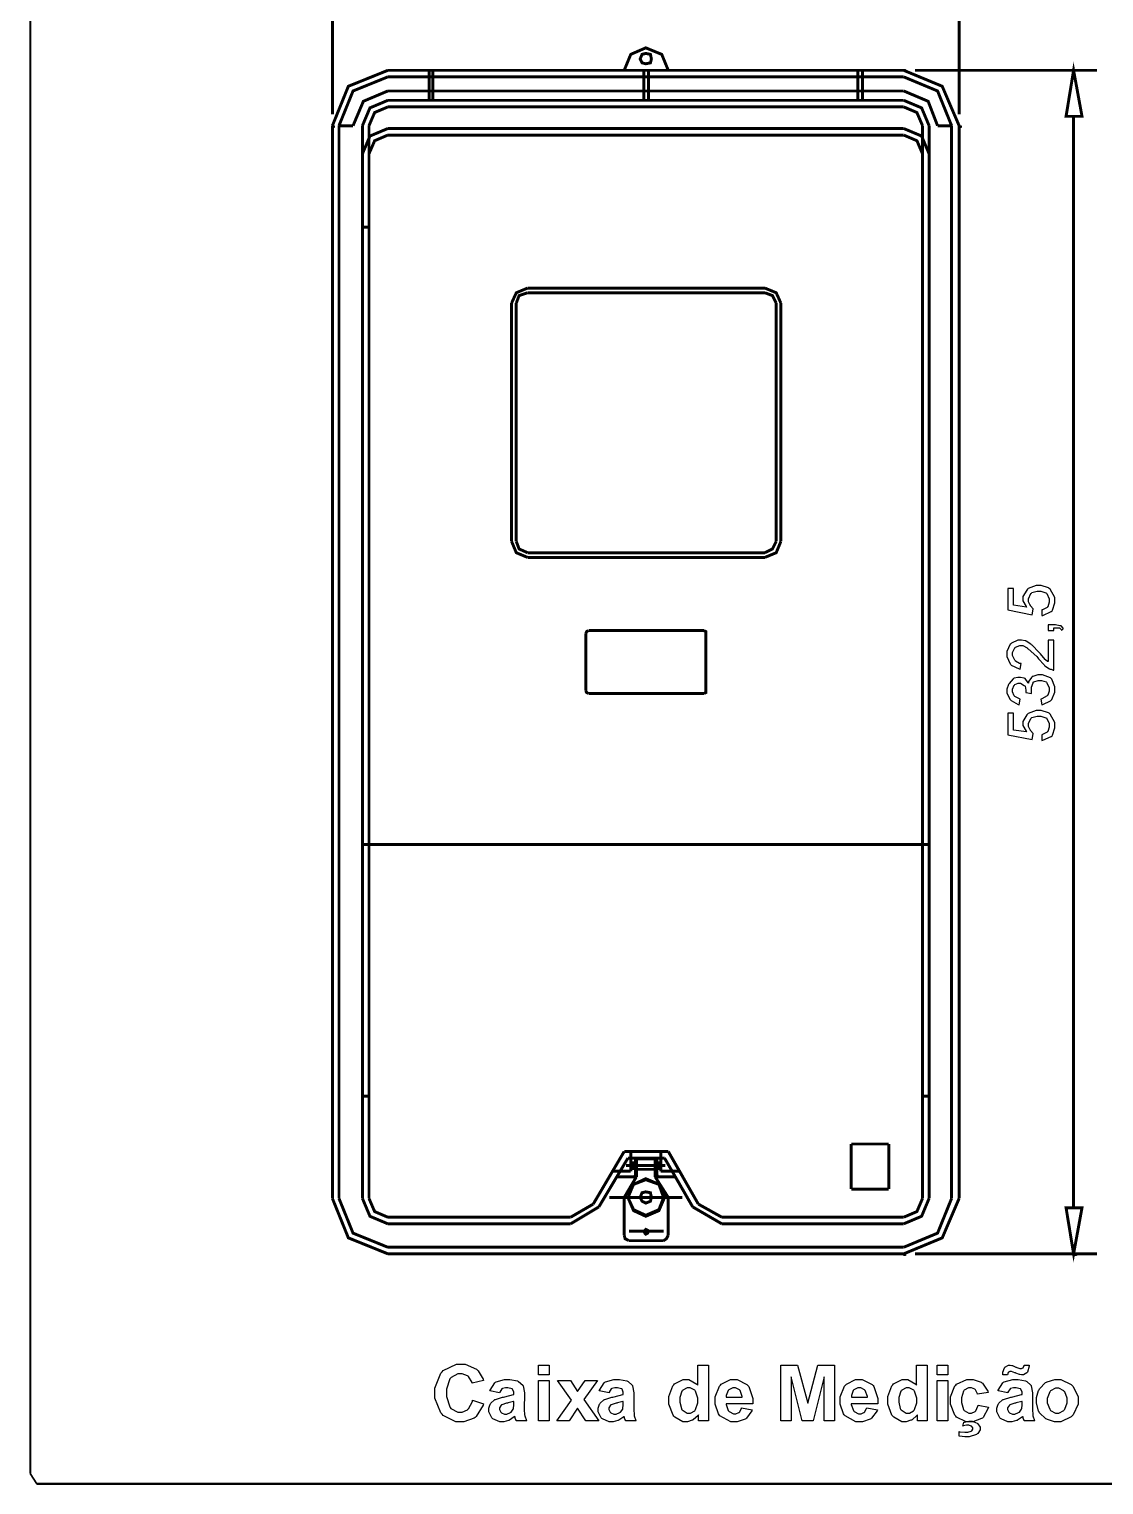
# Model space of a CAD drawing. Header units: millimetres. Extents: x 3453 to 3750, y 2320 to 2530.
# Drawn here: x 3624.9 to 3663.6, y 2448.6 to 2501 of the extents above; entities that cross this region are included whole.
import ezdxf

# ---------------------------------------------------------------- set-up
doc = ezdxf.new("R2010")
doc.units = ezdxf.units.MM

msp = doc.modelspace()

# ---------------------------------------------------------------- linework, layer by layer
for p, q in [((3624.95, 2448.973), (3625.187, 2448.597)), ((3625.187, 2448.597), (3624.95, 2448.973)), ((3624.95, 2448.973), (3625.187, 2448.597))]:
    msp.add_line(p, q)
at = {"color": 0}
msp.add_lwpolyline([(3625.187, 2448.597, 0.078, 0.078, 0), (3738.925, 2448.597, 0.078, 0.0716, 0.414214), (3740.185, 2449.857, 0.0716, 0.0716, 0), (3740.185, 2506.435, 0.0716, 0.078, 0.414214), (3738.925, 2507.695, 0.078, 0.078, 0), (3626.21, 2507.695, 0.078, 0.0716, 0.414214), (3624.95, 2506.435, 0.0716, 0.0716, 0), (3624.95, 2448.973, 0.0716, 0.0716, 0)], format="xyseb", dxfattribs=at)
at = {"color": 0, "const_width": 0.106}
for points in [[(3635.838, 2497.917), (3635.838, 2502.786)], [(3658.419, 2497.917), (3658.419, 2502.786)], [(3647.94, 2499.506), (3647.704, 2500.081), (3647.129, 2500.317), (3646.588, 2500.081), (3646.351, 2499.506)], [(3637.834, 2499.506), (3636.413, 2498.932), (3635.838, 2497.512)], [(3637.834, 2499.506), (3647.129, 2499.506)], [(3639.32, 2499.506), (3639.32, 2498.425)], [(3639.455, 2499.506), (3639.455, 2498.425)], [(3647.061, 2499.506), (3647.061, 2498.425)], [(3656.425, 2499.506), (3647.129, 2499.506)], [(3647.23, 2499.506), (3647.23, 2498.425)], [(3654.768, 2499.506), (3654.768, 2498.425)], [(3654.937, 2499.506), (3654.937, 2498.425)], [(3658.419, 2497.512), (3657.81, 2498.932), (3656.425, 2499.506)], [(3656.83, 2499.506), (3663.388, 2499.506)], [(3637.834, 2499.27), (3636.582, 2498.763), (3636.075, 2497.512)], [(3637.834, 2499.27), (3647.129, 2499.27)], [(3656.425, 2499.27), (3647.129, 2499.27)], [(3658.148, 2497.512), (3657.642, 2498.763), (3656.425, 2499.27)], [(3637.834, 2498.763), (3636.954, 2498.391), (3636.582, 2497.512)], [(3637.834, 2498.425), (3637.191, 2498.154), (3636.92, 2497.512)], [(3656.425, 2498.763), (3637.834, 2498.763)], [(3637.834, 2498.425), (3647.129, 2498.425)], [(3656.425, 2498.425), (3647.129, 2498.425)], [(3657.642, 2497.512), (3657.303, 2498.391), (3656.425, 2498.763)], [(3657.337, 2497.512), (3657.067, 2498.154), (3656.425, 2498.425)], [(3637.834, 2498.188), (3637.36, 2497.986), (3637.156, 2497.512)], [(3637.834, 2498.188), (3647.129, 2498.188)], [(3656.425, 2498.188), (3647.129, 2498.188)], [(3657.1, 2497.512), (3656.898, 2497.986), (3656.425, 2498.188)], [(3662.543, 2497.85), (3662.543, 2458.537)], [(3635.838, 2458.876), (3635.838, 2497.512)], [(3636.075, 2458.876), (3636.075, 2497.512)], [(3636.075, 2497.512), (3636.582, 2497.512)], [(3636.92, 2458.876), (3636.92, 2497.512)], [(3637.834, 2497.41), (3637.191, 2497.14), (3636.92, 2496.498)], [(3637.156, 2458.876), (3637.156, 2497.512)], [(3637.834, 2497.41), (3647.129, 2497.41)], [(3656.425, 2497.41), (3647.129, 2497.41)], [(3657.337, 2496.498), (3657.067, 2497.14), (3656.425, 2497.41)], [(3657.1, 2458.876), (3657.1, 2497.512)], [(3657.337, 2458.876), (3657.337, 2497.512)], [(3658.148, 2497.512), (3657.642, 2497.512)], [(3658.148, 2458.876), (3658.148, 2497.512)], [(3658.419, 2458.876), (3658.419, 2497.512)], [(3637.834, 2497.174), (3637.36, 2496.971), (3637.156, 2496.498)], [(3637.834, 2497.174), (3647.129, 2497.174)], [(3656.425, 2497.174), (3647.129, 2497.174)], [(3657.1, 2496.498), (3656.898, 2496.971), (3656.425, 2497.174)], [(3637.156, 2493.862), (3636.92, 2493.862)], [(3642.87, 2491.664), (3642.464, 2491.495), (3642.295, 2491.124)], [(3642.87, 2491.664), (3647.129, 2491.664)], [(3651.421, 2491.664), (3647.129, 2491.664)], [(3651.996, 2491.124), (3651.828, 2491.495), (3651.421, 2491.664)], [(3642.295, 2482.538), (3642.295, 2491.124)], [(3642.87, 2491.495), (3642.565, 2491.394), (3642.464, 2491.124)], [(3642.464, 2482.538), (3642.464, 2491.124)], [(3642.87, 2491.495), (3647.129, 2491.495)], [(3651.421, 2491.495), (3647.129, 2491.495)], [(3651.828, 2491.124), (3651.692, 2491.394), (3651.421, 2491.495)], [(3651.828, 2482.538), (3651.828, 2491.124)], [(3651.996, 2482.538), (3651.996, 2491.124)], [(3642.295, 2482.538), (3642.464, 2482.132), (3642.87, 2481.963)], [(3642.464, 2482.538), (3642.565, 2482.267), (3642.87, 2482.132)], [(3647.129, 2482.132), (3642.87, 2482.132)], [(3647.129, 2482.132), (3651.421, 2482.132)], [(3651.421, 2481.963), (3651.828, 2482.132), (3651.996, 2482.538)], [(3651.421, 2482.132), (3651.692, 2482.267), (3651.828, 2482.538)], [(3647.129, 2481.963), (3642.87, 2481.963)], [(3647.129, 2481.963), (3651.421, 2481.963)], [(3645.067, 2479.326), (3644.999, 2479.293), (3644.966, 2479.225)], [(3644.966, 2479.225), (3644.966, 2477.163)], [(3645.067, 2479.326), (3649.224, 2479.326)], [(3649.293, 2479.225), (3649.293, 2479.293), (3649.224, 2479.326)], [(3649.293, 2479.225), (3649.293, 2477.163)], [(3644.966, 2477.163), (3644.999, 2477.096), (3645.067, 2477.061)], [(3645.067, 2477.061), (3649.224, 2477.061)], [(3649.224, 2477.061), (3649.293, 2477.096), (3649.293, 2477.163)], [(3657.337, 2471.619), (3636.92, 2471.619)], [(3637.156, 2462.56), (3636.92, 2462.56)], [(3657.337, 2462.56), (3657.1, 2462.56)], [(3655.883, 2460.835), (3654.531, 2460.835)], [(3654.531, 2460.835), (3654.531, 2459.214)], [(3655.883, 2460.835), (3655.883, 2459.214)], [(3646.351, 2460.566), (3645.236, 2458.672)], [(3646.487, 2460.33), (3645.439, 2458.571)], [(3646.351, 2460.566), (3647.94, 2460.566)], [(3647.805, 2460.33), (3646.487, 2460.33)], [(3646.487, 2460.33), (3647.805, 2460.33)], [(3646.487, 2460.33), (3646.757, 2460.33)], [(3646.588, 2460.566), (3646.588, 2459.857)], [(3646.588, 2460.16), (3646.79, 2460.16)], [(3646.588, 2460.126), (3646.757, 2460.126)], [(3646.757, 2460.33), (3646.757, 2459.721)], [(3646.79, 2460.33), (3646.757, 2460.33)], [(3646.79, 2460.16), (3646.757, 2460.126)], [(3646.757, 2460.126), (3646.757, 2459.991)], [(3646.79, 2460.33), (3646.79, 2459.721)], [(3647.467, 2460.33), (3646.79, 2460.33)], [(3646.79, 2460.296), (3647.467, 2460.296)], [(3647.467, 2460.296), (3646.79, 2460.296)], [(3646.79, 2460.296), (3646.79, 2459.653)], [(3646.79, 2460.16), (3646.79, 2459.958)], [(3646.79, 2460.16), (3646.79, 2459.958)], [(3647.467, 2460.33), (3647.467, 2459.721)], [(3647.467, 2460.33), (3647.534, 2460.33)], [(3647.467, 2460.296), (3647.467, 2459.653)], [(3647.467, 2460.16), (3647.467, 2459.958)], [(3647.467, 2460.16), (3647.467, 2459.958)], [(3647.467, 2460.16), (3647.534, 2460.126)], [(3647.669, 2460.16), (3647.467, 2460.16)], [(3647.534, 2460.33), (3647.534, 2459.721)], [(3647.805, 2460.33), (3647.534, 2460.33)], [(3647.534, 2460.126), (3647.534, 2459.991)], [(3647.669, 2460.126), (3647.534, 2460.126)], [(3647.669, 2460.566), (3647.669, 2459.857)], [(3647.805, 2460.33), (3648.819, 2458.571)], [(3647.94, 2460.566), (3649.022, 2458.672)], [(3645.945, 2459.857), (3646.588, 2459.857)], [(3646.08, 2459.653), (3646.723, 2459.653)], [(3646.79, 2459.653), (3646.351, 2458.909)], [(3647.839, 2460.059), (3646.42, 2460.059)], [(3646.588, 2459.991), (3646.757, 2459.991)], [(3646.588, 2459.958), (3646.79, 2459.958)], [(3646.656, 2459.653), (3646.723, 2459.653), (3646.757, 2459.721)], [(3646.723, 2459.653), (3646.757, 2459.653), (3646.79, 2459.721)], [(3646.79, 2459.958), (3646.757, 2459.991)], [(3646.79, 2459.924), (3647.467, 2459.924)], [(3647.467, 2459.958), (3647.534, 2459.991)], [(3647.669, 2459.958), (3647.467, 2459.958)], [(3647.467, 2459.721), (3647.501, 2459.653), (3647.568, 2459.653)], [(3647.94, 2458.909), (3647.467, 2459.653)], [(3647.669, 2459.991), (3647.534, 2459.991)], [(3647.534, 2459.721), (3647.568, 2459.653), (3647.602, 2459.653)], [(3648.211, 2459.653), (3647.568, 2459.653)], [(3648.379, 2459.857), (3647.669, 2459.857)], [(3655.883, 2459.214), (3654.531, 2459.214)], [(3635.838, 2458.876), (3636.413, 2457.455), (3637.834, 2456.881)], [(3636.075, 2458.876), (3636.582, 2457.625), (3637.834, 2457.118)], [(3636.92, 2458.876), (3637.191, 2458.233), (3637.834, 2457.962)], [(3637.156, 2458.876), (3637.36, 2458.403), (3637.834, 2458.2)], [(3644.424, 2458.2), (3645.236, 2458.672)], [(3644.424, 2457.962), (3645.439, 2458.571)], [(3648.447, 2458.909), (3645.811, 2458.909)], [(3648.447, 2458.909), (3645.811, 2458.909)], [(3646.351, 2458.909), (3646.351, 2457.558)], [(3647.94, 2458.909), (3647.94, 2457.558)], [(3648.819, 2458.571), (3649.867, 2457.962)], [(3649.022, 2458.672), (3649.867, 2458.2)], [(3656.425, 2456.881), (3657.81, 2457.455), (3658.419, 2458.876)], [(3656.425, 2457.118), (3657.642, 2457.625), (3658.148, 2458.876)], [(3656.425, 2458.2), (3656.898, 2458.403), (3657.1, 2458.876)], [(3656.425, 2457.962), (3657.067, 2458.233), (3657.337, 2458.876)], [(3644.424, 2458.2), (3637.834, 2458.2)], [(3649.867, 2458.2), (3656.425, 2458.2)], [(3644.424, 2457.962), (3637.834, 2457.962)], [(3646.351, 2457.558), (3646.385, 2457.423), (3646.52, 2457.354)], [(3647.771, 2457.692), (3646.52, 2457.692)], [(3647.771, 2457.354), (3647.872, 2457.423), (3647.94, 2457.558)], [(3649.867, 2457.962), (3656.425, 2457.962)], [(3647.129, 2457.118), (3637.834, 2457.118)], [(3646.52, 2457.354), (3647.771, 2457.354)], [(3647.129, 2457.118), (3656.425, 2457.118)], [(3647.129, 2456.881), (3637.834, 2456.881)], [(3647.129, 2456.881), (3656.425, 2456.881)], [(3656.83, 2456.881), (3663.388, 2456.881)]]:
    msp.add_lwpolyline(points, dxfattribs=at)
for points in [[(3647.332, 2499.913), (3647.297, 2500.081), (3647.129, 2500.115), (3646.994, 2500.081), (3646.926, 2499.913), (3646.994, 2499.777), (3647.129, 2499.743), (3647.297, 2499.777), (3647.332, 2499.913)], [(3662.272, 2497.85), (3662.846, 2497.85), (3662.543, 2499.506), (3662.272, 2497.85)], [(3647.805, 2458.909), (3647.602, 2459.382), (3647.129, 2459.586), (3646.689, 2459.382), (3646.487, 2458.909), (3646.689, 2458.436), (3647.129, 2458.233), (3647.602, 2458.436), (3647.805, 2458.909)], [(3647.771, 2458.909), (3647.602, 2459.382), (3647.129, 2459.551), (3646.689, 2459.382), (3646.487, 2458.909), (3646.689, 2458.47), (3647.129, 2458.268), (3647.602, 2458.47), (3647.771, 2458.909)], [(3647.332, 2458.909), (3647.297, 2459.079), (3647.129, 2459.112), (3646.994, 2459.079), (3646.926, 2458.909), (3646.994, 2458.774), (3647.129, 2458.707), (3647.297, 2458.774), (3647.332, 2458.909)], [(3662.272, 2458.537), (3662.846, 2458.537), (3662.543, 2456.881), (3662.272, 2458.537)], [(3647.23, 2457.692), (3647.197, 2457.726), (3647.129, 2457.76), (3647.095, 2457.726), (3647.061, 2457.692), (3647.095, 2457.625), (3647.129, 2457.591), (3647.197, 2457.625), (3647.23, 2457.692)]]:
    msp.add_lwpolyline(points, close=True, dxfattribs=at)
at = {"color": 0}
for points in [[(3656.425, 2499.54), (3656.492, 2499.54), (3656.492, 2499.473), (3656.425, 2499.473), (3656.425, 2499.54)], [(3662.272, 2497.85), (3662.846, 2497.85), (3662.543, 2499.506), (3662.272, 2497.85)], [(3635.838, 2497.512), (3635.907, 2497.512), (3635.907, 2497.444), (3635.838, 2497.444), (3635.838, 2497.512)], [(3658.419, 2497.512), (3658.487, 2497.512), (3658.487, 2497.444), (3658.419, 2497.444), (3658.419, 2497.512)], [(3661.765, 2480.036), (3661.781, 2480.062), (3661.867, 2480.322), (3661.867, 2480.408), (3661.867, 2480.518), (3661.696, 2480.814), (3661.664, 2480.848), (3661.638, 2480.865), (3661.378, 2480.949), (3661.291, 2480.949), (3661.19, 2480.949), (3660.912, 2480.839), (3660.887, 2480.814), (3660.861, 2480.788), (3660.717, 2480.554), (3660.717, 2480.476), (3660.717, 2480.4), (3660.835, 2480.196), (3660.852, 2480.171), (3660.38, 2480.239), (3660.38, 2480.848), (3660.177, 2480.848), (3660.177, 2480.07), (3661.055, 2479.9), (3661.089, 2480.104), (3661.081, 2480.113), (3660.996, 2480.223), (3660.988, 2480.239), (3660.979, 2480.248), (3660.919, 2480.368), (3660.919, 2480.408), (3660.919, 2480.476), (3661.004, 2480.662), (3661.022, 2480.679), (3661.038, 2480.696), (3661.228, 2480.746), (3661.291, 2480.746), (3661.359, 2480.746), (3661.545, 2480.687), (3661.562, 2480.679), (3661.579, 2480.662), (3661.664, 2480.471), (3661.664, 2480.408), (3661.664, 2480.35), (3661.612, 2480.189), (3661.596, 2480.171), (3661.588, 2480.164), (3661.418, 2480.079), (3661.393, 2480.07), (3661.393, 2479.867), (3661.435, 2479.876), (3661.739, 2480.01), (3661.765, 2480.036)], [(3661.833, 2479.427), (3661.884, 2479.427), (3661.997, 2479.427), (3662.036, 2479.427), (3662.044, 2479.419), (3662.104, 2479.35), (3662.104, 2479.326), (3662.171, 2479.394), (3662.171, 2479.419), (3662.095, 2479.495), (3662.069, 2479.495), (3662.052, 2479.504), (3661.887, 2479.53), (3661.833, 2479.53), (3661.631, 2479.53), (3661.631, 2479.326), (3661.833, 2479.326), (3661.833, 2479.427)], [(3661.631, 2478.211), (3661.604, 2478.211), (3661.536, 2478.27), (3661.529, 2478.278), (3661.519, 2478.287), (3661.351, 2478.49), (3661.326, 2478.515), (3661.291, 2478.549), (3661.047, 2478.802), (3661.022, 2478.819), (3661.004, 2478.837), (3660.835, 2478.946), (3660.819, 2478.954), (3660.801, 2478.963), (3660.662, 2478.988), (3660.616, 2478.988), (3660.531, 2478.988), (3660.304, 2478.878), (3660.278, 2478.852), (3660.261, 2478.837), (3660.143, 2478.57), (3660.143, 2478.481), (3660.143, 2478.389), (3660.261, 2478.135), (3660.278, 2478.109), (3660.295, 2478.084), (3660.582, 2477.949), (3660.616, 2477.941), (3660.65, 2478.143), (3660.598, 2478.143), (3660.455, 2478.228), (3660.447, 2478.244), (3660.429, 2478.262), (3660.345, 2478.427), (3660.345, 2478.481), (3660.345, 2478.54), (3660.429, 2478.701), (3660.447, 2478.718), (3660.455, 2478.735), (3660.601, 2478.785), (3660.65, 2478.785), (3660.709, 2478.785), (3660.869, 2478.702), (3660.887, 2478.685), (3660.912, 2478.668), (3661.216, 2478.389), (3661.259, 2478.345), (3661.275, 2478.313), (3661.478, 2478.094), (3661.495, 2478.076), (3661.512, 2478.06), (3661.68, 2477.949), (3661.698, 2477.941), (3661.731, 2477.941), (3661.807, 2477.906), (3661.833, 2477.906), (3661.833, 2478.988), (3661.631, 2478.988), (3661.631, 2478.211)], [(3661.731, 2476.825), (3661.757, 2476.85), (3661.867, 2477.111), (3661.867, 2477.196), (3661.867, 2477.299), (3661.757, 2477.577), (3661.731, 2477.603), (3661.707, 2477.628), (3661.421, 2477.737), (3661.326, 2477.737), (3661.258, 2477.737), (3661.072, 2477.679), (3661.055, 2477.67), (3661.038, 2477.654), (3660.919, 2477.489), (3660.919, 2477.434), (3660.911, 2477.451), (3660.793, 2477.596), (3660.785, 2477.603), (3660.768, 2477.612), (3660.628, 2477.636), (3660.582, 2477.636), (3660.531, 2477.636), (3660.396, 2477.612), (3660.38, 2477.603), (3660.362, 2477.586), (3660.218, 2477.425), (3660.21, 2477.399), (3660.202, 2477.383), (3660.143, 2477.218), (3660.143, 2477.163), (3660.143, 2477.079), (3660.261, 2476.85), (3660.278, 2476.825), (3660.295, 2476.808), (3660.548, 2476.665), (3660.582, 2476.656), (3660.616, 2476.859), (3660.598, 2476.868), (3660.43, 2476.952), (3660.414, 2476.96), (3660.404, 2476.978), (3660.345, 2477.117), (3660.345, 2477.163), (3660.345, 2477.213), (3660.404, 2477.358), (3660.414, 2477.365), (3660.43, 2477.383), (3660.543, 2477.434), (3660.582, 2477.434), (3660.633, 2477.434), (3660.768, 2477.35), (3660.785, 2477.332), (3660.793, 2477.324), (3660.819, 2477.178), (3660.819, 2477.129), (3660.819, 2477.129), (3660.819, 2477.096), (3660.819, 2477.096), (3661.022, 2477.061), (3661.022, 2477.105), (3661.022, 2477.2), (3661.022, 2477.231), (3661.022, 2477.291), (3661.081, 2477.451), (3661.089, 2477.467), (3661.105, 2477.477), (3661.271, 2477.535), (3661.326, 2477.535), (3661.384, 2477.535), (3661.553, 2477.477), (3661.562, 2477.467), (3661.579, 2477.451), (3661.664, 2477.26), (3661.664, 2477.196), (3661.664, 2477.146), (3661.612, 2477.003), (3661.596, 2476.994), (3661.588, 2476.978), (3661.393, 2476.868), (3661.36, 2476.859), (3661.393, 2476.656), (3661.435, 2476.665), (3661.714, 2476.8), (3661.731, 2476.825)], [(3661.765, 2475.541), (3661.781, 2475.566), (3661.867, 2475.827), (3661.867, 2475.912), (3661.867, 2476.023), (3661.696, 2476.319), (3661.664, 2476.352), (3661.638, 2476.369), (3661.378, 2476.453), (3661.291, 2476.453), (3661.19, 2476.453), (3660.912, 2476.343), (3660.887, 2476.317), (3660.861, 2476.293), (3660.717, 2476.058), (3660.717, 2475.98), (3660.717, 2475.904), (3660.835, 2475.702), (3660.852, 2475.675), (3660.38, 2475.743), (3660.38, 2476.352), (3660.177, 2476.352), (3660.177, 2475.574), (3661.055, 2475.405), (3661.089, 2475.608), (3661.081, 2475.617), (3660.996, 2475.727), (3660.988, 2475.743), (3660.979, 2475.752), (3660.919, 2475.873), (3660.919, 2475.912), (3660.919, 2475.981), (3661.004, 2476.166), (3661.022, 2476.182), (3661.038, 2476.2), (3661.228, 2476.25), (3661.291, 2476.25), (3661.359, 2476.25), (3661.545, 2476.191), (3661.562, 2476.182), (3661.579, 2476.166), (3661.664, 2475.976), (3661.664, 2475.912), (3661.664, 2475.853), (3661.612, 2475.693), (3661.596, 2475.675), (3661.588, 2475.667), (3661.418, 2475.583), (3661.393, 2475.574), (3661.393, 2475.371), (3661.435, 2475.38), (3661.739, 2475.516), (3661.765, 2475.541)], [(3662.272, 2458.537), (3662.846, 2458.537), (3662.543, 2456.881), (3662.272, 2458.537)], [(3656.425, 2456.881), (3656.492, 2456.881), (3656.492, 2456.814), (3656.425, 2456.814), (3656.425, 2456.881)], [(3662.577, 2456.881), (3662.644, 2456.881), (3662.644, 2456.814), (3662.577, 2456.814), (3662.577, 2456.881)], [(3640.889, 2451.604), (3641.282, 2451.48), (3641.266, 2451.425), (3641.016, 2451.019), (3640.981, 2450.991), (3640.946, 2450.965), (3640.572, 2450.831), (3640.448, 2450.831), (3640.283, 2450.831), (3639.833, 2451.059), (3639.79, 2451.104), (3639.747, 2451.151), (3639.533, 2451.677), (3639.533, 2451.852), (3639.533, 2452.047), (3639.748, 2452.584), (3639.792, 2452.631), (3639.835, 2452.677), (3640.312, 2452.908), (3640.473, 2452.908), (3640.622, 2452.908), (3641.032, 2452.726), (3641.071, 2452.69), (3641.093, 2452.669), (3641.265, 2452.361), (3641.277, 2452.32), (3640.875, 2452.225), (3640.869, 2452.251), (3640.745, 2452.457), (3640.726, 2452.471), (3640.707, 2452.486), (3640.516, 2452.561), (3640.452, 2452.561), (3640.361, 2452.561), (3640.112, 2452.429), (3640.089, 2452.402), (3640.066, 2452.375), (3639.95, 2452.006), (3639.95, 2451.882), (3639.95, 2451.747), (3640.064, 2451.367), (3640.087, 2451.34), (3640.109, 2451.313), (3640.36, 2451.178), (3640.444, 2451.178), (3640.512, 2451.178), (3640.702, 2451.264), (3640.722, 2451.281), (3640.741, 2451.298), (3640.881, 2451.567), (3640.889, 2451.604)], [(3643.647, 2452.518), (3643.262, 2452.518), (3643.262, 2452.874), (3643.647, 2452.874), (3643.647, 2452.518)], [(3649.384, 2452.874), (3649.384, 2450.866), (3649.028, 2450.866), (3649.028, 2451.079), (3649.012, 2451.059), (3648.837, 2450.905), (3648.818, 2450.894), (3648.796, 2450.884), (3648.627, 2450.833), (3648.572, 2450.833), (3648.465, 2450.833), (3648.173, 2451.002), (3648.144, 2451.035), (3648.113, 2451.069), (3647.964, 2451.467), (3647.964, 2451.599), (3647.964, 2451.739), (3648.108, 2452.129), (3648.138, 2452.161), (3648.167, 2452.193), (3648.475, 2452.353), (3648.578, 2452.353), (3648.683, 2452.353), (3648.97, 2452.185), (3649, 2452.15), (3649, 2452.874), (3649.384, 2452.874)], [(3652.369, 2450.866), (3651.992, 2450.866), (3651.992, 2452.874), (3652.599, 2452.874), (3652.963, 2451.504), (3653.324, 2452.874), (3653.932, 2452.874), (3653.932, 2450.866), (3653.555, 2450.866), (3653.555, 2452.447), (3653.156, 2450.866), (3652.766, 2450.866), (3652.369, 2452.447), (3652.369, 2450.866)], [(3657.272, 2452.874), (3657.272, 2450.866), (3656.914, 2450.866), (3656.914, 2451.079), (3656.899, 2451.059), (3656.724, 2450.905), (3656.704, 2450.894), (3656.683, 2450.884), (3656.515, 2450.833), (3656.46, 2450.833), (3656.352, 2450.833), (3656.061, 2451.002), (3656.031, 2451.035), (3656, 2451.069), (3655.851, 2451.467), (3655.851, 2451.599), (3655.851, 2451.739), (3655.996, 2452.129), (3656.025, 2452.161), (3656.054, 2452.193), (3656.362, 2452.353), (3656.465, 2452.353), (3656.57, 2452.353), (3656.857, 2452.185), (3656.887, 2452.15), (3656.887, 2452.874), (3657.272, 2452.874)], [(3658.013, 2452.518), (3657.629, 2452.518), (3657.629, 2452.874), (3658.013, 2452.874), (3658.013, 2452.518)], [(3660.167, 2452.516), (3659.992, 2452.516), (3659.992, 2452.522), (3659.99, 2452.554), (3659.99, 2452.566), (3659.99, 2452.621), (3660.048, 2452.775), (3660.06, 2452.787), (3660.071, 2452.8), (3660.197, 2452.865), (3660.24, 2452.865), (3660.262, 2452.865), (3660.321, 2452.856), (3660.329, 2452.854), (3660.336, 2452.853), (3660.46, 2452.804), (3660.479, 2452.795), (3660.496, 2452.788), (3660.61, 2452.746), (3660.649, 2452.746), (3660.666, 2452.746), (3660.717, 2452.769), (3660.723, 2452.773), (3660.727, 2452.779), (3660.758, 2452.856), (3660.76, 2452.866), (3660.939, 2452.866), (3660.938, 2452.835), (3660.88, 2452.615), (3660.869, 2452.601), (3660.857, 2452.588), (3660.735, 2452.522), (3660.694, 2452.522), (3660.671, 2452.522), (3660.61, 2452.53), (3660.602, 2452.531), (3660.598, 2452.534), (3660.467, 2452.58), (3660.446, 2452.588), (3660.424, 2452.597), (3660.301, 2452.636), (3660.262, 2452.636), (3660.244, 2452.636), (3660.197, 2452.614), (3660.194, 2452.609), (3660.19, 2452.604), (3660.167, 2452.527), (3660.167, 2452.516)], [(3641.86, 2451.877), (3641.512, 2451.94), (3641.521, 2451.975), (3641.69, 2452.236), (3641.714, 2452.252), (3641.737, 2452.269), (3642.04, 2452.353), (3642.141, 2452.353), (3642.237, 2452.353), (3642.504, 2452.304), (3642.525, 2452.292), (3642.546, 2452.283), (3642.694, 2452.154), (3642.703, 2452.138), (3642.71, 2452.122), (3642.754, 2451.876), (3642.754, 2451.793), (3642.75, 2451.344), (3642.75, 2451.274), (3642.765, 2451.076), (3642.768, 2451.06), (3642.771, 2451.046), (3642.829, 2450.883), (3642.838, 2450.866), (3642.457, 2450.866), (3642.454, 2450.872), (3642.422, 2450.967), (3642.42, 2450.979), (3642.418, 2450.985), (3642.406, 2451.024), (3642.406, 2451.025), (3642.39, 2451.01), (3642.214, 2450.89), (3642.195, 2450.881), (3642.177, 2450.874), (3642.01, 2450.833), (3641.955, 2450.833), (3641.866, 2450.833), (3641.622, 2450.935), (3641.601, 2450.955), (3641.579, 2450.976), (3641.472, 2451.191), (3641.472, 2451.262), (3641.472, 2451.317), (3641.521, 2451.468), (3641.531, 2451.483), (3641.541, 2451.5), (3641.678, 2451.623), (3641.696, 2451.63), (3641.713, 2451.639), (3641.967, 2451.715), (3642.002, 2451.721), (3642.046, 2451.73), (3642.358, 2451.809), (3642.375, 2451.815), (3642.375, 2451.854), (3642.375, 2451.893), (3642.329, 2452.004), (3642.32, 2452.012), (3642.311, 2452.02), (3642.162, 2452.058), (3642.113, 2452.058), (3642.073, 2452.058), (3641.963, 2452.025), (3641.954, 2452.019), (3641.944, 2452.012), (3641.866, 2451.894), (3641.86, 2451.877)], [(3643.647, 2450.866), (3643.262, 2450.866), (3643.262, 2452.32), (3643.647, 2452.32), (3643.647, 2450.866)], [(3644.372, 2450.866), (3643.923, 2450.866), (3644.447, 2451.615), (3643.945, 2452.32), (3644.415, 2452.32), (3644.672, 2451.921), (3644.942, 2452.32), (3645.395, 2452.32), (3644.902, 2451.631), (3645.44, 2450.866), (3644.968, 2450.866), (3644.672, 2451.317), (3644.372, 2450.866)], [(3645.804, 2451.877), (3645.454, 2451.94), (3645.464, 2451.975), (3645.634, 2452.236), (3645.658, 2452.252), (3645.681, 2452.269), (3645.984, 2452.353), (3646.085, 2452.353), (3646.181, 2452.353), (3646.447, 2452.304), (3646.469, 2452.292), (3646.49, 2452.283), (3646.637, 2452.154), (3646.646, 2452.138), (3646.654, 2452.122), (3646.698, 2451.876), (3646.698, 2451.793), (3646.694, 2451.344), (3646.694, 2451.274), (3646.709, 2451.076), (3646.712, 2451.06), (3646.714, 2451.046), (3646.773, 2450.883), (3646.781, 2450.866), (3646.401, 2450.866), (3646.397, 2450.872), (3646.366, 2450.967), (3646.363, 2450.979), (3646.361, 2450.985), (3646.349, 2451.024), (3646.349, 2451.025), (3646.333, 2451.01), (3646.158, 2450.89), (3646.139, 2450.881), (3646.12, 2450.874), (3645.954, 2450.833), (3645.899, 2450.833), (3645.81, 2450.833), (3645.565, 2450.935), (3645.545, 2450.955), (3645.522, 2450.976), (3645.414, 2451.191), (3645.414, 2451.262), (3645.414, 2451.317), (3645.464, 2451.468), (3645.474, 2451.483), (3645.484, 2451.5), (3645.622, 2451.623), (3645.64, 2451.63), (3645.657, 2451.639), (3645.911, 2451.715), (3645.945, 2451.721), (3645.99, 2451.73), (3646.301, 2451.809), (3646.319, 2451.815), (3646.319, 2451.854), (3646.319, 2451.893), (3646.273, 2452.004), (3646.264, 2452.012), (3646.254, 2452.02), (3646.106, 2452.058), (3646.057, 2452.058), (3646.016, 2452.058), (3645.907, 2452.025), (3645.897, 2452.019), (3645.888, 2452.012), (3645.81, 2451.894), (3645.804, 2451.877)], [(3650.583, 2451.329), (3650.967, 2451.264), (3650.954, 2451.23), (3650.76, 2450.961), (3650.734, 2450.942), (3650.707, 2450.925), (3650.426, 2450.833), (3650.335, 2450.833), (3650.193, 2450.833), (3649.802, 2451.04), (3649.772, 2451.081), (3649.748, 2451.115), (3649.628, 2451.465), (3649.628, 2451.582), (3649.628, 2451.724), (3649.785, 2452.114), (3649.817, 2452.149), (3649.848, 2452.183), (3650.184, 2452.353), (3650.296, 2452.353), (3650.423, 2452.353), (3650.775, 2452.175), (3650.807, 2452.138), (3650.837, 2452.105), (3650.987, 2451.666), (3650.987, 2451.52), (3650.987, 2451.511), (3650.987, 2451.489), (3650.987, 2451.482), (3650.023, 2451.482), (3650.023, 2451.454), (3650.101, 2451.232), (3650.117, 2451.215), (3650.131, 2451.2), (3650.286, 2451.121), (3650.338, 2451.121), (3650.375, 2451.121), (3650.48, 2451.162), (3650.49, 2451.169), (3650.501, 2451.178), (3650.577, 2451.311), (3650.583, 2451.329)], [(3655.091, 2451.329), (3655.474, 2451.264), (3655.462, 2451.23), (3655.267, 2450.961), (3655.241, 2450.942), (3655.214, 2450.925), (3654.934, 2450.833), (3654.841, 2450.833), (3654.701, 2450.833), (3654.31, 2451.04), (3654.28, 2451.081), (3654.256, 2451.115), (3654.136, 2451.465), (3654.136, 2451.582), (3654.136, 2451.724), (3654.294, 2452.114), (3654.325, 2452.149), (3654.357, 2452.183), (3654.69, 2452.353), (3654.803, 2452.353), (3654.931, 2452.353), (3655.284, 2452.175), (3655.316, 2452.138), (3655.345, 2452.105), (3655.495, 2451.666), (3655.495, 2451.52), (3655.495, 2451.511), (3655.495, 2451.489), (3655.495, 2451.482), (3654.531, 2451.482), (3654.531, 2451.454), (3654.608, 2451.232), (3654.623, 2451.215), (3654.638, 2451.2), (3654.793, 2451.121), (3654.846, 2451.121), (3654.884, 2451.121), (3654.987, 2451.162), (3654.998, 2451.169), (3655.007, 2451.178), (3655.086, 2451.311), (3655.091, 2451.329)], [(3658.013, 2450.866), (3657.629, 2450.866), (3657.629, 2452.32), (3658.013, 2452.32), (3658.013, 2450.866)], [(3659.462, 2451.89), (3659.082, 2451.821), (3659.079, 2451.841), (3659.006, 2451.985), (3658.995, 2451.994), (3658.983, 2452.003), (3658.86, 2452.051), (3658.819, 2452.051), (3658.761, 2452.051), (3658.604, 2451.968), (3658.589, 2451.951), (3658.575, 2451.936), (3658.503, 2451.698), (3658.503, 2451.619), (3658.503, 2451.527), (3658.576, 2451.271), (3658.59, 2451.253), (3658.605, 2451.235), (3658.77, 2451.146), (3658.825, 2451.146), (3658.869, 2451.146), (3658.992, 2451.199), (3659.004, 2451.209), (3659.015, 2451.22), (3659.096, 2451.398), (3659.102, 2451.424), (3659.481, 2451.358), (3659.471, 2451.316), (3659.282, 2450.988), (3659.255, 2450.965), (3659.227, 2450.944), (3658.91, 2450.833), (3658.806, 2450.833), (3658.678, 2450.833), (3658.328, 2451), (3658.298, 2451.034), (3658.266, 2451.068), (3658.107, 2451.46), (3658.107, 2451.592), (3658.107, 2451.733), (3658.267, 2452.12), (3658.299, 2452.153), (3658.33, 2452.187), (3658.692, 2452.353), (3658.814, 2452.353), (3658.919, 2452.353), (3659.21, 2452.259), (3659.236, 2452.239), (3659.262, 2452.221), (3659.449, 2451.93), (3659.462, 2451.89)], [(3660.169, 2451.877), (3659.821, 2451.94), (3659.83, 2451.975), (3659.999, 2452.236), (3660.023, 2452.252), (3660.046, 2452.269), (3660.35, 2452.353), (3660.451, 2452.353), (3660.546, 2452.353), (3660.813, 2452.304), (3660.834, 2452.292), (3660.855, 2452.283), (3661.002, 2452.154), (3661.011, 2452.138), (3661.02, 2452.122), (3661.063, 2451.876), (3661.063, 2451.793), (3661.058, 2451.344), (3661.058, 2451.274), (3661.073, 2451.076), (3661.077, 2451.06), (3661.079, 2451.046), (3661.137, 2450.883), (3661.146, 2450.866), (3660.766, 2450.866), (3660.762, 2450.872), (3660.732, 2450.967), (3660.729, 2450.979), (3660.726, 2450.985), (3660.715, 2451.024), (3660.715, 2451.025), (3660.698, 2451.01), (3660.523, 2450.89), (3660.504, 2450.881), (3660.485, 2450.874), (3660.319, 2450.833), (3660.264, 2450.833), (3660.175, 2450.833), (3659.932, 2450.935), (3659.911, 2450.955), (3659.889, 2450.976), (3659.781, 2451.191), (3659.781, 2451.262), (3659.781, 2451.317), (3659.829, 2451.468), (3659.839, 2451.483), (3659.849, 2451.5), (3659.987, 2451.623), (3660.004, 2451.63), (3660.022, 2451.639), (3660.277, 2451.715), (3660.311, 2451.721), (3660.356, 2451.73), (3660.668, 2451.809), (3660.685, 2451.815), (3660.685, 2451.854), (3660.685, 2451.893), (3660.639, 2452.004), (3660.63, 2452.012), (3660.621, 2452.02), (3660.472, 2452.058), (3660.424, 2452.058), (3660.383, 2452.058), (3660.272, 2452.025), (3660.263, 2452.019), (3660.253, 2452.012), (3660.175, 2451.894), (3660.169, 2451.877)], [(3661.202, 2451.614), (3661.202, 2451.707), (3661.281, 2451.955), (3661.297, 2451.985), (3661.312, 2452.015), (3661.535, 2452.244), (3661.565, 2452.259), (3661.593, 2452.275), (3661.862, 2452.353), (3661.952, 2452.353), (3662.088, 2452.353), (3662.458, 2452.175), (3662.493, 2452.138), (3662.528, 2452.103), (3662.703, 2451.724), (3662.703, 2451.598), (3662.703, 2451.46), (3662.527, 2451.087), (3662.491, 2451.05), (3662.455, 2451.014), (3662.079, 2450.833), (3661.954, 2450.833), (3661.858, 2450.833), (3661.603, 2450.909), (3661.573, 2450.923), (3661.542, 2450.938), (3661.312, 2451.159), (3661.297, 2451.188), (3661.281, 2451.218), (3661.202, 2451.515), (3661.202, 2451.614)], [(3648.357, 2451.625), (3648.357, 2451.541), (3648.411, 2451.306), (3648.422, 2451.288), (3648.437, 2451.262), (3648.621, 2451.138), (3648.683, 2451.138), (3648.738, 2451.138), (3648.893, 2451.231), (3648.909, 2451.25), (3648.924, 2451.27), (3649.002, 2451.508), (3649.002, 2451.587), (3649.002, 2451.678), (3648.925, 2451.931), (3648.911, 2451.948), (3648.895, 2451.967), (3648.734, 2452.058), (3648.679, 2452.058), (3648.622, 2452.058), (3648.466, 2451.968), (3648.451, 2451.95), (3648.434, 2451.932), (3648.357, 2451.702), (3648.357, 2451.625)], [(3650.03, 2451.718), (3650.605, 2451.718), (3650.604, 2451.746), (3650.533, 2451.957), (3650.519, 2451.971), (3650.505, 2451.987), (3650.365, 2452.058), (3650.319, 2452.058), (3650.266, 2452.058), (3650.124, 2451.983), (3650.111, 2451.967), (3650.097, 2451.952), (3650.03, 2451.781), (3650.03, 2451.724), (3650.03, 2451.723), (3650.03, 2451.718), (3650.03, 2451.718)], [(3654.538, 2451.718), (3655.113, 2451.718), (3655.112, 2451.746), (3655.039, 2451.957), (3655.027, 2451.971), (3655.012, 2451.987), (3654.873, 2452.058), (3654.827, 2452.058), (3654.774, 2452.058), (3654.631, 2451.983), (3654.618, 2451.967), (3654.605, 2451.952), (3654.538, 2451.781), (3654.538, 2451.724), (3654.538, 2451.723), (3654.538, 2451.718), (3654.538, 2451.718)], [(3656.246, 2451.625), (3656.246, 2451.541), (3656.299, 2451.306), (3656.309, 2451.288), (3656.325, 2451.262), (3656.509, 2451.138), (3656.57, 2451.138), (3656.626, 2451.138), (3656.78, 2451.231), (3656.796, 2451.25), (3656.811, 2451.27), (3656.889, 2451.508), (3656.889, 2451.587), (3656.889, 2451.678), (3656.814, 2451.931), (3656.799, 2451.948), (3656.783, 2451.967), (3656.621, 2452.058), (3656.567, 2452.058), (3656.509, 2452.058), (3656.354, 2451.968), (3656.338, 2451.95), (3656.322, 2451.932), (3656.246, 2451.702), (3656.246, 2451.625)], [(3661.596, 2451.593), (3661.596, 2451.511), (3661.682, 2451.282), (3661.7, 2451.262), (3661.716, 2451.243), (3661.894, 2451.146), (3661.953, 2451.146), (3662.016, 2451.146), (3662.188, 2451.243), (3662.206, 2451.262), (3662.223, 2451.282), (3662.307, 2451.518), (3662.307, 2451.596), (3662.307, 2451.679), (3662.223, 2451.905), (3662.206, 2451.924), (3662.188, 2451.944), (3662.011, 2452.039), (3661.953, 2452.039), (3661.89, 2452.039), (3661.716, 2451.944), (3661.7, 2451.924), (3661.682, 2451.905), (3661.596, 2451.671), (3661.596, 2451.593)], [(3642.375, 2451.488), (3642.375, 2451.564), (3642.363, 2451.561), (3642.168, 2451.512), (3642.141, 2451.505), (3642.113, 2451.5), (3641.94, 2451.444), (3641.932, 2451.438), (3641.919, 2451.429), (3641.856, 2451.334), (3641.856, 2451.302), (3641.856, 2451.269), (3641.907, 2451.173), (3641.917, 2451.163), (3641.927, 2451.154), (3642.034, 2451.104), (3642.071, 2451.104), (3642.121, 2451.104), (3642.252, 2451.162), (3642.269, 2451.173), (3642.28, 2451.182), (3642.357, 2451.288), (3642.362, 2451.3), (3642.363, 2451.309), (3642.375, 2451.444), (3642.375, 2451.488)], [(3646.319, 2451.488), (3646.319, 2451.564), (3646.306, 2451.561), (3646.111, 2451.512), (3646.085, 2451.505), (3646.057, 2451.5), (3645.884, 2451.444), (3645.876, 2451.438), (3645.862, 2451.429), (3645.8, 2451.334), (3645.8, 2451.302), (3645.8, 2451.269), (3645.85, 2451.173), (3645.861, 2451.163), (3645.87, 2451.154), (3645.977, 2451.104), (3646.013, 2451.104), (3646.063, 2451.104), (3646.196, 2451.162), (3646.213, 2451.173), (3646.224, 2451.182), (3646.299, 2451.288), (3646.304, 2451.3), (3646.306, 2451.309), (3646.319, 2451.444), (3646.319, 2451.488)], [(3660.685, 2451.488), (3660.685, 2451.564), (3660.673, 2451.561), (3660.477, 2451.512), (3660.451, 2451.505), (3660.424, 2451.5), (3660.249, 2451.444), (3660.241, 2451.438), (3660.228, 2451.429), (3660.166, 2451.334), (3660.166, 2451.302), (3660.166, 2451.269), (3660.215, 2451.173), (3660.225, 2451.163), (3660.235, 2451.154), (3660.344, 2451.104), (3660.38, 2451.104), (3660.429, 2451.104), (3660.561, 2451.162), (3660.578, 2451.173), (3660.589, 2451.182), (3660.665, 2451.288), (3660.67, 2451.3), (3660.673, 2451.309), (3660.685, 2451.444), (3660.685, 2451.488)], [(3658.424, 2450.313), (3658.424, 2450.475), (3658.447, 2450.473), (3658.623, 2450.461), (3658.683, 2450.461), (3658.728, 2450.461), (3658.854, 2450.497), (3658.864, 2450.504), (3658.871, 2450.509), (3658.91, 2450.569), (3658.91, 2450.589), (3658.91, 2450.61), (3658.873, 2450.664), (3658.866, 2450.67), (3658.858, 2450.676), (3658.767, 2450.704), (3658.736, 2450.704), (3658.69, 2450.704), (3658.57, 2450.682), (3658.556, 2450.676), (3658.592, 2450.813), (3658.609, 2450.819), (3658.767, 2450.849), (3658.821, 2450.849), (3658.886, 2450.849), (3659.067, 2450.787), (3659.082, 2450.775), (3659.096, 2450.763), (3659.171, 2450.633), (3659.171, 2450.59), (3659.171, 2450.542), (3659.088, 2450.408), (3659.072, 2450.394), (3659.049, 2450.378), (3658.781, 2450.291), (3658.692, 2450.291), (3658.625, 2450.291), (3658.438, 2450.31), (3658.424, 2450.313)]]:
    msp.add_lwpolyline(points, close=True, dxfattribs=at)

doc.saveas('drawing.dxf')
